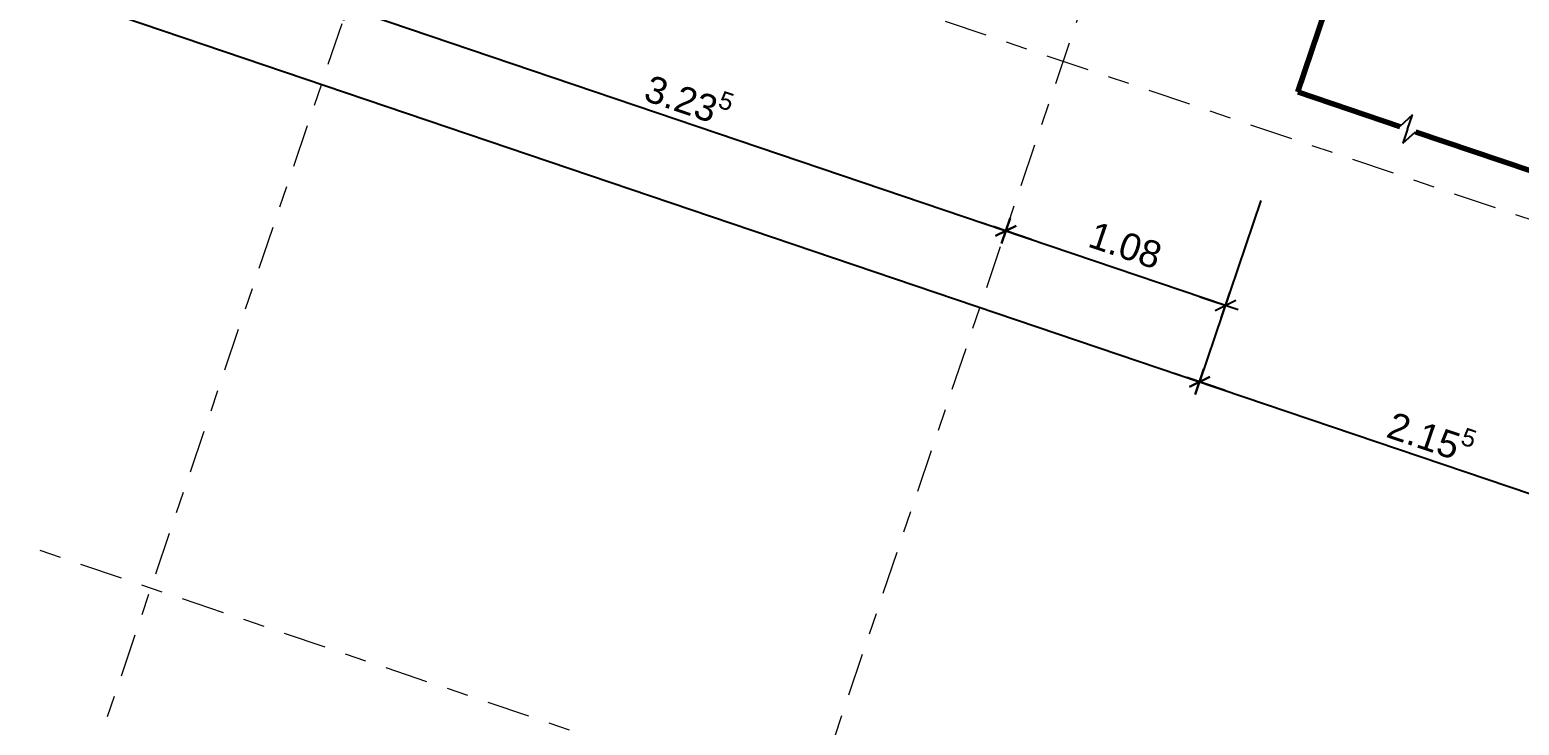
# Model space of a CAD drawing. Header units: metres. Extents: x 229537.2 to 229577.8, y 178146.1 to 178182.9.
# Drawn here: x 229562.29 to 229569.22, y 178159.16 to 178162.39 of the extents above; entities that cross this region are included whole.
import ezdxf

# ---------------------------------------------------------------- set-up
doc = ezdxf.new("R2010")
doc.units = ezdxf.units.M
doc.header["$PDMODE"] = 65
doc.linetypes.add('AUSGEZOGEN', pattern=[0])
doc.linetypes.add('PHANTOM2_S8', pattern=[0.3, 0.2, -0.05, 0, -0.05])
for name, color, linetype, lineweight in [('TB_643', 7, 'AUSGEZOGEN', 25), ('TB_649', 7, 'AUSGEZOGEN', 25), ('TB_650', 7, 'AUSGEZOGEN', 25)]:
    doc.layers.add(name, color=color, linetype=linetype, lineweight=lineweight)
doc.styles.add('ARIAL', font='arial.ttf')
doc.dimstyles.new('DIMSTYLE_3', dxfattribs={"dimtxt": 0.125, "dimasz": 0.125, "dimexe": 0, "dimexo": 0, "dimgap": 0.0625, "dimtad": 2, "dimdec": 3, "dimrnd": 0.005, "dimzin": 4, "dimdsep": 46, "dimtxsty": 'ARIAL', "dimblk1": 'ALL_ML_STRICH', "dimblk2": 'ALL_ML_STRICH', "dimsah": 1, "dimcen": 0, "dimclrd": 7, "dimclre": 7, "dimclrt": 7, "dimadec": 0, "dimazin": 0, "dimtfac": 1, "dimtdec": 0, "dimtix": 1, "dimtmove": 2, "dimatfit": 3, "dimfxl": 0, "dimtzin": 0, "dimlwd": 0, "dimlwe": 25, "dimarcsym": 0})
doc.dimstyles.new('DIMSTYLE_7', dxfattribs={"dimtxt": 0.125, "dimasz": 0.125, "dimexe": 0, "dimexo": 0, "dimgap": 0.0625, "dimtad": 2, "dimrnd": 0.005, "dimzin": 4, "dimdsep": 46, "dimtxsty": 'ARIAL', "dimblk1": 'ALL_ML_STRICH', "dimblk2": 'ALL_ML_STRICH', "dimsah": 1, "dimcen": 0, "dimclrd": 7, "dimclre": 7, "dimclrt": 7, "dimadec": 0, "dimazin": 0, "dimtfac": 1, "dimtdec": 0, "dimtix": 1, "dimtmove": 2, "dimatfit": 3, "dimfxl": 0, "dimtzin": 0, "dimlwd": 0, "dimlwe": 25, "dimarcsym": 0})

# ---------------------------------------------------------------- blocks, each defined once
blk = doc.blocks.new('ALL_ML_STRICH')
at = {"color": 0, "linetype": 'ByBlock', "lineweight": -2}
for p, q in [((-1, 0), (0.5, 0)), ((-0.3, -0.3), (0.3, 0.3)), ((0, -0.5), (0, 0.5))]:
    blk.add_line(p, q, dxfattribs=at)
blk = doc.blocks.new('*D37')
at = {"layer": 'DEFPOINTS', "color": 7, "linetype": 'AUSGEZOGEN', "lineweight": 25, "transparency": 16777216}
for p in [(2661629.3768, 1209485.1245), (2661628.4383, 1209482.3526), (2661639.0406, 1209480.6811)]:
    blk.add_point(p, dxfattribs=at)
at = {"layer": 'TB_649', "color": 7, "linetype": 'AUSGEZOGEN', "lineweight": -2, "transparency": 16777216}
for p, q in [((2661628.4383, 1209482.3526), (2661628.4383, 1209482.3526)), ((2661628.4383, 1209482.3526), (2661638.4579, 1209478.9602)), ((2661638.7431, 1209479.8026), (2661638.4579, 1209478.9602))]:
    blk.add_line(p, q, dxfattribs=at)
at = {"layer": 'TB_649', "color": 7, "linetype": 'AUSGEZOGEN', "lineweight": 25, "transparency": 16777216, "xscale": 0.125, "yscale": 0.125, "zscale": 0.125}
for p, rotation in [((2661628.4383, 1209482.3526), 161.2952435380496), ((2661638.4579, 1209478.9602), 341.2952435380498)]:
    blk.add_blockref('ALL_ML_STRICH', p, dxfattribs=dict(at, rotation=rotation))
at = {"layer": 'TB_649', "color": 7, "linetype": 'AUSGEZOGEN', "lineweight": 25, "transparency": 16777216, "insert": (2661633.4887, 1209480.7637), "char_height": 0.125, "width": 0.625, "attachment_point": 5, "rotation": 341.29524, "style": 'ARIAL'}
blk.add_mtext('\\A1;{\\A1;{10.58\\H0.082500;\\S^ ;}}', dxfattribs=at)
blk = doc.blocks.new('*D38')
at = {"layer": 'DEFPOINTS', "color": 7, "linetype": 'AUSGEZOGEN', "lineweight": 25, "transparency": 16777216}
for p in [(2661639.0406, 1209480.6811), (2661640.9569, 1209479.6162), (2661638.4579, 1209478.9602)]:
    blk.add_point(p, dxfattribs=at)
at = {"layer": 'TB_649', "color": 7, "linetype": 'AUSGEZOGEN', "lineweight": -2, "transparency": 16777216}
for p, q in [((2661638.7431, 1209479.8026), (2661638.4579, 1209478.9602)), ((2661638.4579, 1209478.9602), (2661640.5007, 1209478.2686)), ((2661640.5007, 1209478.2686), (2661640.5007, 1209478.2686))]:
    blk.add_line(p, q, dxfattribs=at)
at = {"layer": 'TB_649', "color": 7, "linetype": 'AUSGEZOGEN', "lineweight": 25, "transparency": 16777216, "xscale": 0.125, "yscale": 0.125, "zscale": 0.125}
for p, rotation in [((2661638.4579, 1209478.9602), 161.2952435380496), ((2661640.5007, 1209478.2686), 341.2952435380498)]:
    blk.add_blockref('ALL_ML_STRICH', p, dxfattribs=dict(at, rotation=rotation))
at = {"layer": 'TB_649', "color": 7, "linetype": 'AUSGEZOGEN', "lineweight": 25, "transparency": 16777216, "insert": (2661639.5367, 1209478.716), "char_height": 0.125, "width": 0.625, "attachment_point": 5, "rotation": 341.29524, "style": 'ARIAL'}
blk.add_mtext('\\A1;{\\A1;{2.15\\H0.082500;\\S5^ ;}}', dxfattribs=at)
blk = doc.blocks.new('*D48')
at = {"layer": 'DEFPOINTS', "color": 7, "linetype": 'AUSGEZOGEN', "lineweight": 25, "transparency": 16777216}
for p in [(2661634.6037, 1209481.0214), (2661634.4942, 1209480.6981), (2661637.6836, 1209480.0358)]:
    blk.add_point(p, dxfattribs=at)
at = {"layer": 'TB_649', "color": 7, "linetype": 'AUSGEZOGEN', "lineweight": -2, "transparency": 16777216}
for p, q in [((2661634.4942, 1209480.6981), (2661634.4942, 1209480.6981)), ((2661634.4942, 1209480.6981), (2661637.5568, 1209479.6612)), ((2661637.5568, 1209479.6612), (2661637.5568, 1209479.6612))]:
    blk.add_line(p, q, dxfattribs=at)
at = {"layer": 'TB_649', "color": 7, "linetype": 'AUSGEZOGEN', "lineweight": 25, "transparency": 16777216, "xscale": 0.125, "yscale": 0.125, "zscale": 0.125}
for p, rotation in [((2661634.4942, 1209480.6981), 161.2952432638242), ((2661637.5568, 1209479.6612), 341.2952432638242)]:
    blk.add_blockref('ALL_ML_STRICH', p, dxfattribs=dict(at, rotation=rotation))
at = {"layer": 'TB_649', "color": 7, "linetype": 'AUSGEZOGEN', "lineweight": 25, "transparency": 16777216, "insert": (2661636.0829, 1209480.2813), "char_height": 0.125, "width": 0.625, "attachment_point": 5, "rotation": 341.29524, "style": 'ARIAL'}
blk.add_mtext('\\A1;{\\A1;{3.23\\H0.082500;\\S5^ ;}}', dxfattribs=at)
blk = doc.blocks.new('*D49')
at = {"layer": 'DEFPOINTS', "color": 7, "linetype": 'AUSGEZOGEN', "lineweight": 25, "transparency": 16777216}
for p in [(2661639.0039, 1209480.5729), (2661637.6836, 1209480.0358), (2661637.5568, 1209479.6612)]:
    blk.add_point(p, dxfattribs=at)
at = {"layer": 'TB_649', "color": 7, "linetype": 'AUSGEZOGEN', "lineweight": -2, "transparency": 16777216}
for p, q in [((2661637.5568, 1209479.6612), (2661637.5568, 1209479.6612)), ((2661637.5568, 1209479.6612), (2661638.5782, 1209479.3154)), ((2661638.5782, 1209479.3154), (2661638.5782, 1209479.3154))]:
    blk.add_line(p, q, dxfattribs=at)
at = {"layer": 'TB_649', "color": 7, "linetype": 'AUSGEZOGEN', "lineweight": 25, "transparency": 16777216, "xscale": 0.125, "yscale": 0.125, "zscale": 0.125}
for p, rotation in [((2661637.5568, 1209479.6612), 161.2952432638242), ((2661638.5782, 1209479.3154), 341.2952432638242)]:
    blk.add_blockref('ALL_ML_STRICH', p, dxfattribs=dict(at, rotation=rotation))
at = {"layer": 'TB_649', "color": 7, "linetype": 'AUSGEZOGEN', "lineweight": 25, "transparency": 16777216, "insert": (2661638.1127, 1209479.594), "char_height": 0.125, "width": 0.5, "attachment_point": 5, "rotation": 341.29524, "style": 'ARIAL'}
blk.add_mtext('\\A1;{\\A1;{1.08\\H0.082500;\\S^ ;}}', dxfattribs=at)
blk = doc.blocks.new('*D85')
at = {"layer": 'DEFPOINTS', "color": 7, "linetype": 'AUSGEZOGEN', "lineweight": 25, "transparency": 16777216}
for p in [(2661633.482, 1209481.9201), (2661632.0643, 1209478.5149), (2661632.5608, 1209478.3467)]:
    blk.add_point(p, dxfattribs=at)
at = {"layer": 'TB_649', "color": 7, "linetype": 'AUSGEZOGEN', "lineweight": -2, "transparency": 16777216}
for p, q in [((2661632.0643, 1209478.5149), (2661633.2444, 1209482.0005)), ((2661633.2444, 1209482.0005), (2661633.2444, 1209482.0005)), ((2661632.0643, 1209478.5149), (2661632.0643, 1209478.5149))]:
    blk.add_line(p, q, dxfattribs=at)
at = {"layer": 'TB_649', "color": 7, "linetype": 'AUSGEZOGEN', "lineweight": 25, "transparency": 16777216, "xscale": 0.125, "yscale": 0.125, "zscale": 0.125}
for p, rotation in [((2661633.2444, 1209482.0005), 71.2952432337905), ((2661632.0643, 1209478.5149), 251.2952432337905)]:
    blk.add_blockref('ALL_ML_STRICH', p, dxfattribs=dict(at, rotation=rotation))
at = {"layer": 'TB_649', "color": 7, "linetype": 'AUSGEZOGEN', "lineweight": 25, "transparency": 16777216, "insert": (2661632.5485, 1209480.3029), "char_height": 0.125, "width": 0.5, "attachment_point": 5, "rotation": 71.29524, "style": 'ARIAL'}
blk.add_mtext('\\A1;{\\A1;{3.68\\H0.082500;\\S^ ;}}', dxfattribs=at)
blk = doc.blocks.new('No_Georef')
at = {"layer": 'TB_643', "color": 7, "linetype": 'PHANTOM2_S8', "lineweight": 18, "transparency": 33554687}
for p, q in [((2661630.076, 1209467.6486), (2661638.956, 1209493.8761)), ((2661633.1385, 1209466.6117), (2661642.0185, 1209492.8392)), ((2661612.6477, 1209488.974), (2661644.6767, 1209478.1298)), ((2661611.4676, 1209485.4884), (2661643.4966, 1209474.6442))]:
    blk.add_line(p, q, dxfattribs=at)
at = {"layer": 'TB_650', "color": 1, "linetype": 'AUSGEZOGEN', "lineweight": 70, "transparency": 33554687}
for p, q in [((2661638.9142, 1209480.3079), (2661639.2349, 1209481.2551)), ((2661638.9142, 1209480.3079), (2661639.3888, 1209480.1472)), ((2661639.462, 1209480.1224), (2661640.4092, 1209479.8017))]:
    blk.add_line(p, q, dxfattribs=at)
at = {"layer": 'TB_650', "color": 1, "linetype": 'AUSGEZOGEN', "lineweight": 25, "transparency": 33554687}
for p, q in [((2661639.4478, 1209480.2011), (2661639.3888, 1209480.1472)), ((2661639.4254, 1209480.1348), (2661639.4478, 1209480.2011)), ((2661639.4254, 1209480.1348), (2661639.4029, 1209480.0685)), ((2661639.4029, 1209480.0685), (2661639.462, 1209480.1224))]:
    blk.add_line(p, q, dxfattribs=at)
at = {"layer": 'TB_649', "color": 7, "linetype": 'AUSGEZOGEN', "lineweight": 25, "transparency": 33554687}
for base, p1, p2, angle, dimstyle, picture, middle in [((2661638.4579, 1209478.9602), (2661628.4383, 1209482.3526), (2661638.7431, 1209479.8026), 341.29524, 'DIMSTYLE_7', '*D37', (2661633.4887, 1209480.7637)), ((2661633.2444, 1209482.0005), (2661632.0643, 1209478.5149), (2661633.2444, 1209482.0005), 71.29524, 'DIMSTYLE_7', '*D85', (2661632.5485, 1209480.3029)), ((2661637.5568, 1209479.6612), (2661634.4942, 1209480.6981), (2661637.5568, 1209479.6612), 341.29524, 'DIMSTYLE_3', '*D48', (2661636.0829, 1209480.2813)), ((2661640.5007, 1209478.2686), (2661638.7431, 1209479.8026), (2661640.5007, 1209478.2686), 341.29524, 'DIMSTYLE_3', '*D38', (2661639.5367, 1209478.716)), ((2661638.5782, 1209479.3154), (2661637.5568, 1209479.6612), (2661638.5782, 1209479.3154), 341.29524, 'DIMSTYLE_7', '*D49', (2661638.1127, 1209479.594))]:
    dim = blk.add_linear_dim(base=base, p1=p1, p2=p2, angle=angle, dimstyle=dimstyle, override={"dimpost": '<>', "dimclrd": 7, "dimclre": 7, "dimclrt": 7, "dimlwd": 0, "dimlwe": 25}, dxfattribs=at)
    dim.commit()
    dim.dimension.update_dxf_attribs({"geometry": picture, "text_midpoint": middle, "dimtype": 128})

msp = doc.modelspace()

# ---------------------------------------------------------------- block references
msp.add_blockref('No_Georef', (-2432070.7256, -1031318.2063))

doc.saveas('drawing.dxf')
